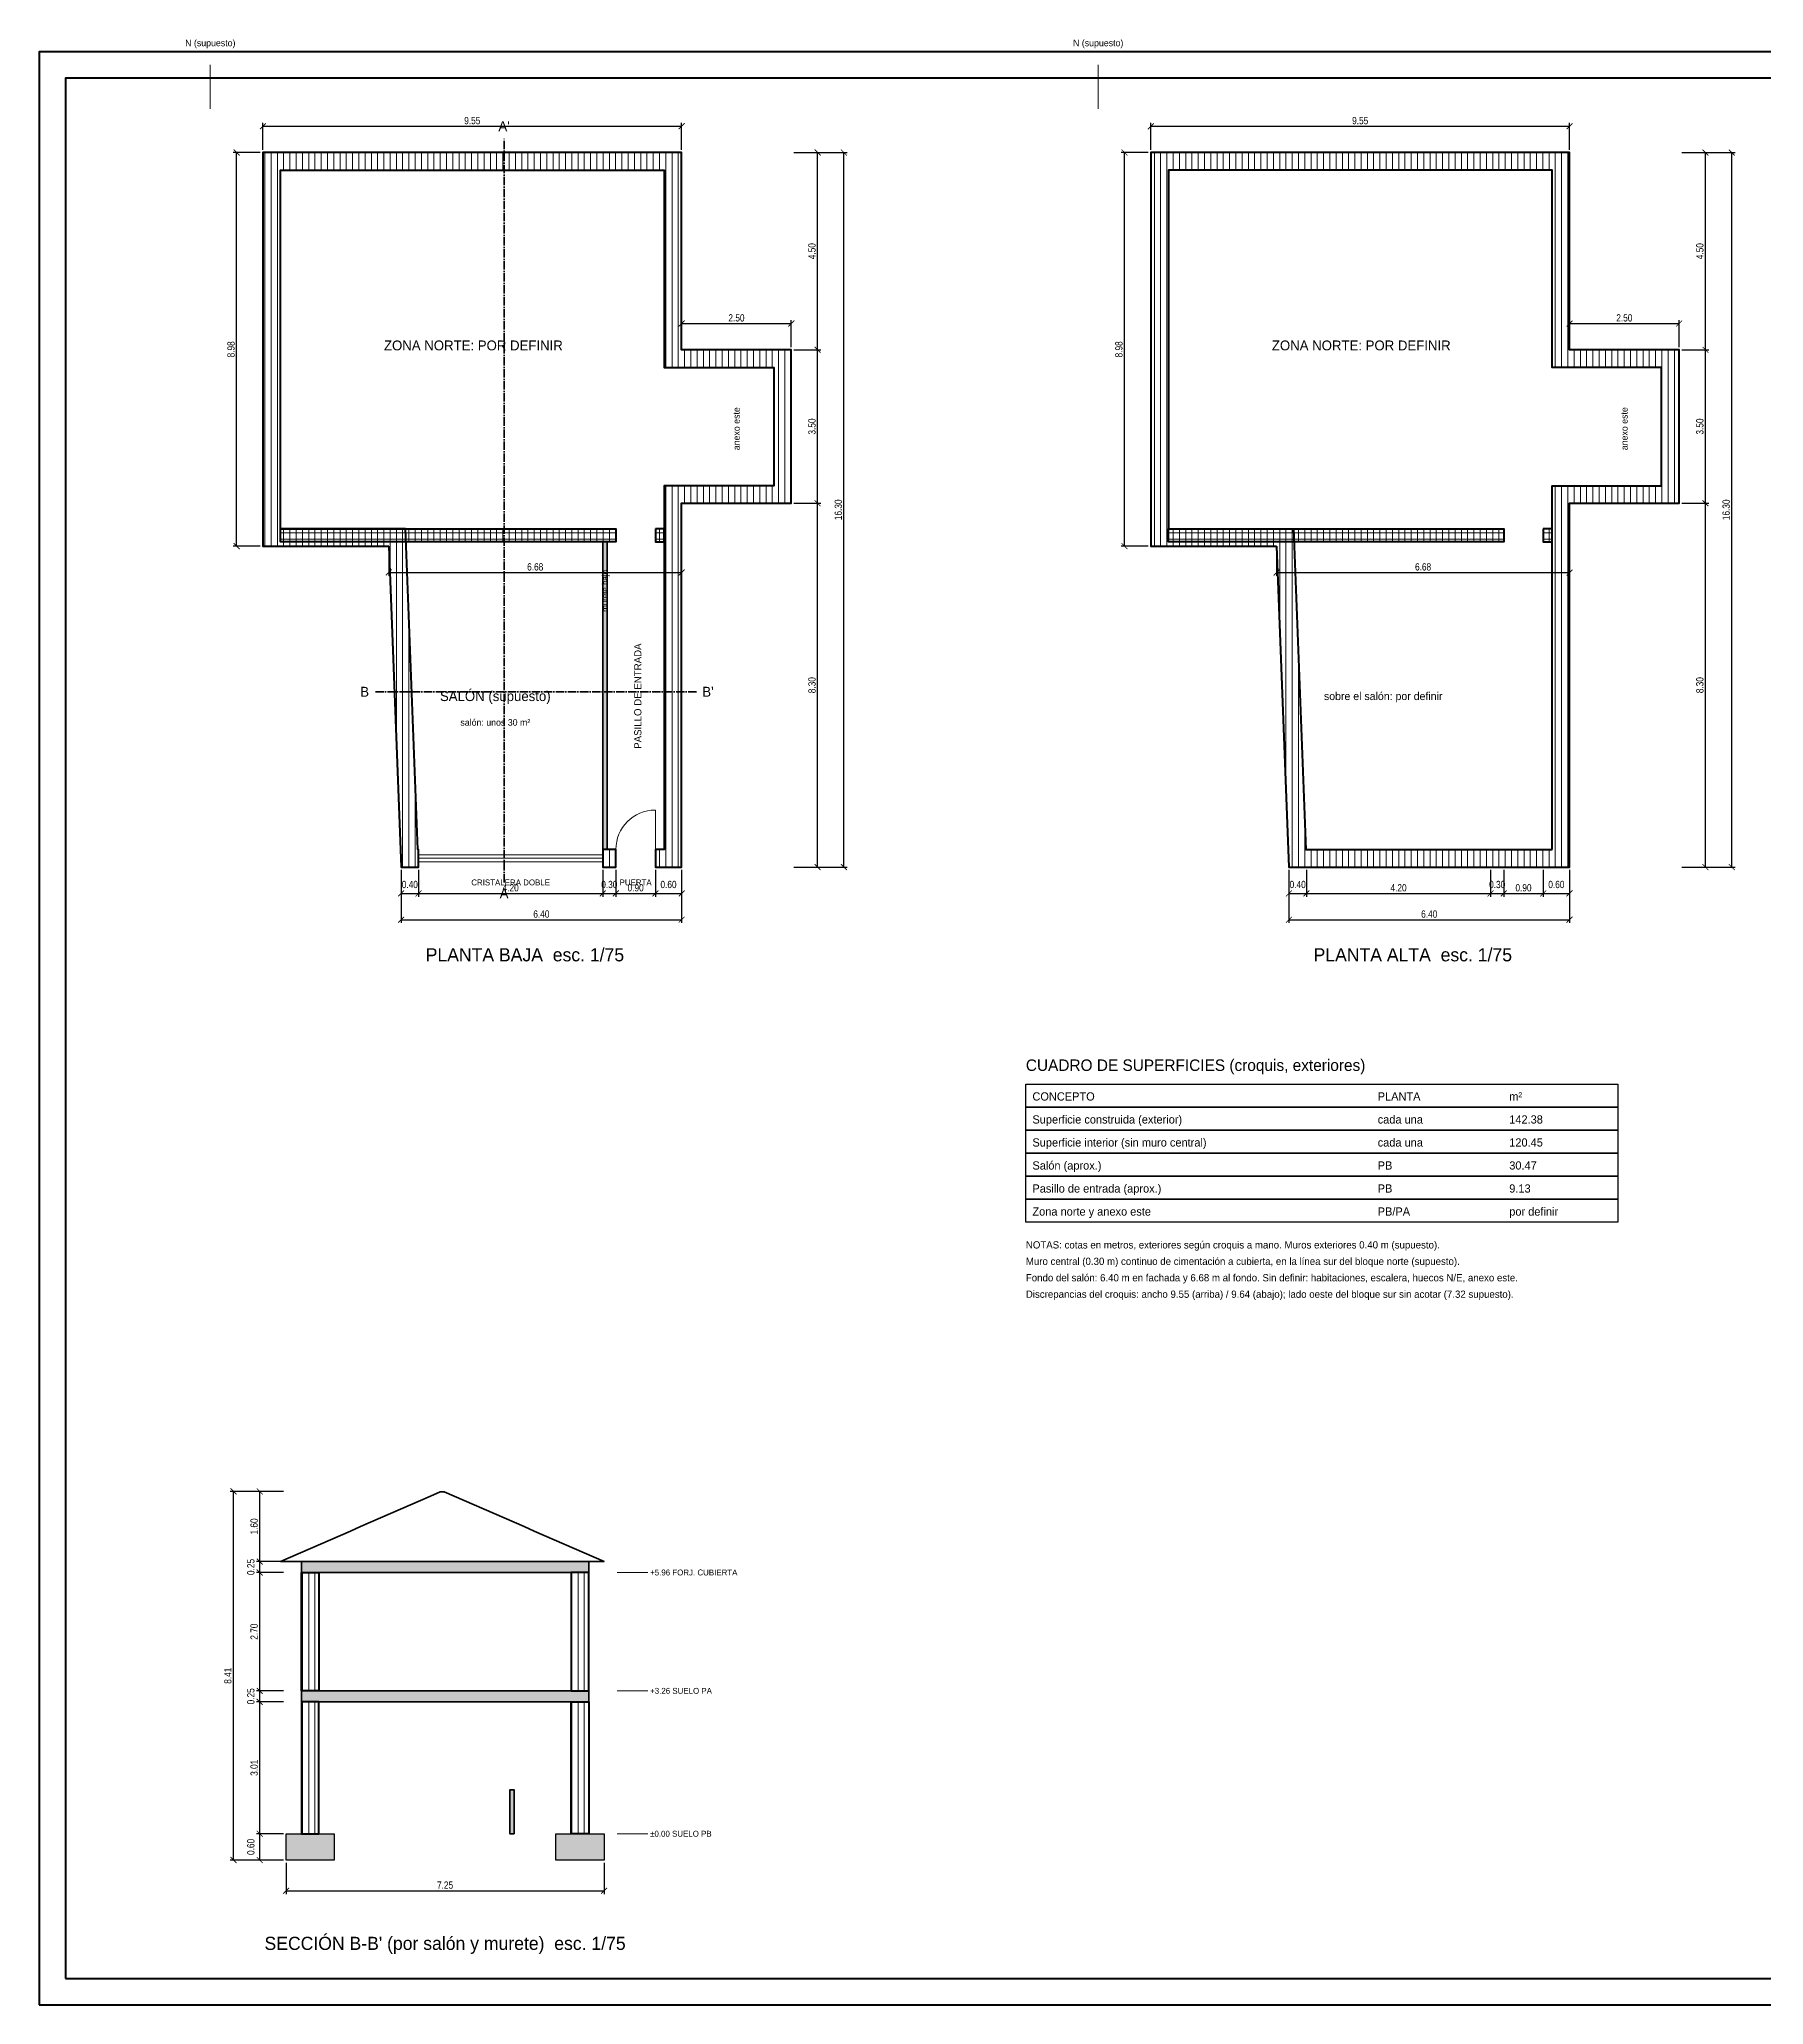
# Model space of a CAD drawing. Header units: millimetres. Extents: x 0 to 871, y 0 to 598.
# Drawn here: x 0 to 524, y 0 to 598 of the extents above; entities that cross this region are included whole.
import ezdxf
from ezdxf.enums import TextEntityAlignment as Align

# ---------------------------------------------------------------- set-up
doc = ezdxf.new("R2010")
doc.units = ezdxf.units.MM
doc.linetypes.add('DASHDOT', pattern=[3.556, 2.54, -0.508, 0, -0.508])
for name, color, linetype, lineweight in [('CARPINTERIA', 4, 'Continuous', 18), ('cimentacion', 8, 'Continuous', 25), ('CORTES', 1, 'DASHDOT', 35), ('COTAS', 3, 'Continuous', 13), ('cubierta', 6, 'Continuous', 35), ('forjado_cubierta', 5, 'Continuous', 35), ('forjado_PB_PA', 5, 'Continuous', 35), ('HUECOS', 7, 'Continuous', 25), ('MARCO', 7, 'Continuous', 70), ('murete_pasillo', 7, 'Continuous', 35), ('MURO_CENTRAL', 1, 'Continuous', 70), ('muros_PA', 7, 'Continuous', 50), ('muros_PB', 7, 'Continuous', 50), ('RAYADO_FORJADO', 7, 'Continuous', 9), ('RAYADO_MURO', 7, 'Continuous', 9), ('RAYADO_MURO_CENTRAL', 1, 'Continuous', 9), ('RAYADO_OTROS', 8, 'Continuous', 9), ('TABLA', 7, 'Continuous', 25), ('TEXTO', 2, 'Continuous', 13)]:
    doc.layers.add(name, color=color, linetype=linetype, lineweight=lineweight)
doc.styles.add('OpenSansCondensed-Light', font='OpenSansCondensed-Light.ttf')
doc.dimstyles.new('EZDXF', dxfattribs={"dimtxt": 0.25, "dimasz": 0.175, "dimexe": 0.375, "dimexo": 0.125, "dimgap": 0.1, "dimtad": 1, "dimlfac": 100, "dimzin": 12, "dimdsep": 46, "dimtxsty": 'OpenSansCondensed-Light', "dimblk": 'ARCHTICK', "dimcen": 2.5, "dimazin": 3, "dimtfac": 0.5, "dimtmove": 2, "dimatfit": 3})

# ---------------------------------------------------------------- blocks, each defined once
blk = doc.blocks.new('_ARCHTICK')
at = {"color": 0, "linetype": 'BYBLOCK', "const_width": 0.15}
blk.add_lwpolyline([(-0.5, -0.5), (0.5, 0.5)], dxfattribs=at)

msp = doc.modelspace()

# ---------------------------------------------------------------- hatches: boundary and pattern name
at = {"layer": 'RAYADO_FORJADO'}
h = msp.add_hatch(color=7, dxfattribs=at)
h.dxf.hatch_style = 1
h.paths.add_polyline_path([(167.07623, 134.79), (79.70283, 134.79), (79.70283, 131.45667), (167.07623, 131.45667)])
h = msp.add_hatch(color=7, dxfattribs=at)
h.dxf.hatch_style = 1
h.paths.add_polyline_path([(167.07623, 95.45667), (79.70283, 95.45667), (79.70283, 92.12333), (167.07623, 92.12333)])
at = {"layer": 'RAYADO_MURO'}
h = msp.add_hatch(dxfattribs=at)
h.set_pattern_fill('ANSI31', scale=0.6, angle=45)
h.paths.add_polyline_path([(106.26667, 443.6), (110, 346), (115.33333, 346), (115.33333, 351.33333), (115.13323, 351.33333), (111.39989, 448.93333), (73.33333, 448.93333), (73.33333, 558), (190, 558), (190, 498), (223.33333, 498), (223.33333, 462), (190, 462), (190, 351.33333), (187.33333, 351.33333), (187.33333, 346), (195.33333, 346), (195.33333, 456.66667), (228.66667, 456.66667), (228.66667, 503.33333), (195.33333, 503.33333), (195.33333, 563.33333), (68, 563.33333), (68, 443.6)])
h = msp.add_hatch(dxfattribs=at)
h.set_pattern_fill('ANSI31', scale=0.6, angle=45)
h.paths.add_polyline_path([(376.26667, 443.6), (380, 346), (465.33333, 346), (465.33333, 456.66667), (498.66667, 456.66667), (498.66667, 503.33333), (465.33333, 503.33333), (465.33333, 563.33333), (338, 563.33333), (338, 443.6)])
h.paths.add_polyline_path([(460, 351.33333), (460, 462), (493.33333, 462), (493.33333, 498), (460, 498), (460, 558), (343.33333, 558), (343.33333, 448.93333), (381.39989, 448.93333), (385.13323, 351.33333)])
h = msp.add_hatch(dxfattribs=at)
h.set_pattern_fill('ANSI31', scale=0.6, angle=45)
h.paths.add_polyline_path([(171.33333, 351.33333), (171.33333, 346), (175.33333, 346), (175.33333, 351.33333)])
h = msp.add_hatch(dxfattribs=at)
h.set_pattern_fill('ANSI31', scale=0.6, angle=45)
h.paths.add_polyline_path([(85.04006, 95.45667), (79.70283, 95.45667), (79.70283, 131.45667), (85.04006, 131.45667)])
h = msp.add_hatch(dxfattribs=at)
h.set_pattern_fill('ANSI31', scale=0.6, angle=45)
h.paths.add_polyline_path([(167.07623, 131.45667), (161.7429, 131.45667), (161.7429, 95.45667), (167.07623, 95.45667)])
h = msp.add_hatch(dxfattribs=at)
h.set_pattern_fill('ANSI31', scale=0.6, angle=45)
h.paths.add_polyline_path([(85.04006, 51.99), (85.04006, 92.12333), (79.70283, 92.12333), (79.70283, 51.99)])
h = msp.add_hatch(dxfattribs=at)
h.set_pattern_fill('ANSI31', scale=0.6, angle=45)
h.paths.add_polyline_path([(167.07623, 92.12333), (167.07623, 51.99), (161.7429, 51.99), (161.7429, 92.12333)])
at = {"layer": 'RAYADO_MURO_CENTRAL'}
h = msp.add_hatch(dxfattribs=at)
h.set_pattern_fill('ANSI37', scale=0.6, angle=45)
h.paths.add_polyline_path([(73.33333, 448.93333), (175.33333, 448.93333), (175.33333, 444.93333), (73.33333, 444.93333)])
h = msp.add_hatch(dxfattribs=at)
h.set_pattern_fill('ANSI37', scale=0.6, angle=45)
h.paths.add_polyline_path([(187.33333, 448.93333), (187.33333, 444.93333), (190, 444.93333), (190, 448.93333)])
h = msp.add_hatch(dxfattribs=at)
h.set_pattern_fill('ANSI37', scale=0.6, angle=45)
h.paths.add_polyline_path([(343.33333, 448.93333), (445.33333, 448.93333), (445.33333, 444.93333), (343.33333, 444.93333)])
h = msp.add_hatch(dxfattribs=at)
h.set_pattern_fill('ANSI37', scale=0.6, angle=45)
h.paths.add_polyline_path([(457.33333, 448.93333), (457.33333, 444.93333), (460, 444.93333), (460, 448.93333)])
at = {"layer": 'RAYADO_OTROS'}
h = msp.add_hatch(color=7, dxfattribs=at)
h.dxf.hatch_style = 1
h.paths.add_polyline_path([(171.33333, 444.93333), (172.66667, 444.93333), (172.66667, 351.33333), (171.33333, 351.33333)])
h = msp.add_hatch(color=7, dxfattribs=at)
h.dxf.hatch_style = 1
h.paths.add_polyline_path([(144.40957, 51.99), (143.07623, 51.99), (143.07623, 65.32333), (144.40957, 65.32333)])
h = msp.add_hatch(color=8, dxfattribs=at)
h.dxf.hatch_style = 1
h.paths.add_polyline_path([(89.71014, 43.99), (75.03275, 43.99), (75.03275, 51.99), (89.71014, 51.99)])
h = msp.add_hatch(color=8, dxfattribs=at)
h.dxf.hatch_style = 1
h.paths.add_polyline_path([(171.7429, 51.99), (171.7429, 43.99), (157.07623, 43.99), (157.07623, 51.99)])

# ---------------------------------------------------------------- linework, layer by layer
at = {"layer": 'CARPINTERIA'}
for p, q in [((187.33333, 351.33333), (187.33333, 363.33333)), ((115.33333, 349.73333), (171.33333, 349.73333)), ((115.33333, 348.66667), (171.33333, 348.66667)), ((115.33333, 347.6), (171.33333, 347.6))]:
    msp.add_line(p, q, dxfattribs=at)
msp.add_arc((187.33333, 351.33333), 12, 90, 180, dxfattribs=at)
at = {"layer": 'cimentacion'}
for points in [[(89.71014, 43.99), (75.03275, 43.99), (75.03275, 51.99), (89.71014, 51.99)], [(171.7429, 51.99), (171.7429, 43.99), (157.07623, 43.99), (157.07623, 51.99)]]:
    msp.add_lwpolyline(points, close=True, dxfattribs=at)
at = {"layer": 'CORTES'}
for p, q in [((141.33333, 341.33333), (141.33333, 568)), ((102.26667, 399.33333), (200, 399.33333))]:
    msp.add_line(p, q, dxfattribs=at)
at = {"layer": 'COTAS'}
for p, q in [((52, 576.66667), (52, 590)), ((322, 576.66667), (322, 590)), ((175.7429, 131.45667), (185.07623, 131.45667)), ((175.7429, 95.45667), (185.07623, 95.45667)), ((175.7429, 51.99), (185.07623, 51.99))]:
    msp.add_line(p, q, dxfattribs=at)
at = {"layer": 'cubierta'}
msp.add_lwpolyline([(73.3429, 134.79), (171.7429, 134.79), (168.70529, 136.11611), (165.66767, 137.44221), (162.63006, 138.76832), (159.59245, 140.09443), (156.55484, 141.42053), (153.51722, 142.74664), (150.47961, 144.07275), (147.442, 145.39885), (144.40438, 146.72496), (141.36677, 148.05107), (138.32916, 149.37717), (135.29154, 150.70328), (132.25393, 152.02939), (129.21632, 153.35549), (126.17871, 154.6816), (123.14109, 156.00771), (123.06632, 156.00771), (122.99154, 156.00771), (122.91677, 156.00771), (122.842, 156.00771), (122.76722, 156.00771), (122.69245, 156.00771), (122.61767, 156.00771), (122.5429, 156.00771), (122.46813, 156.00771), (122.39335, 156.00771), (122.31858, 156.00771), (122.2438, 156.00771), (122.16903, 156.00771), (122.09426, 156.00771), (122.01948, 156.00771), (121.94471, 156.00771), (118.90709, 154.6816), (115.86948, 153.35549), (112.83187, 152.02939), (109.79426, 150.70328), (106.75664, 149.37717), (103.71903, 148.05107), (100.68142, 146.72496), (97.6438, 145.39885), (94.60619, 144.07275), (91.56858, 142.74664), (88.53096, 141.42053), (85.49335, 140.09443), (82.45574, 138.76832), (79.41813, 137.44221), (76.38051, 136.11611)], close=True, dxfattribs=at)
at = {"layer": 'forjado_cubierta'}
msp.add_lwpolyline([(167.07623, 134.79), (79.70283, 134.79), (79.70283, 131.45667), (167.07623, 131.45667)], close=True, dxfattribs=at)
at = {"layer": 'forjado_PB_PA'}
msp.add_lwpolyline([(167.07623, 95.45667), (79.70283, 95.45667), (79.70283, 92.12333), (167.07623, 92.12333)], close=True, dxfattribs=at)
at = {"layer": 'HUECOS'}
for p, q in [((175.33333, 444.93333), (175.33333, 448.93333)), ((187.33333, 444.93333), (187.33333, 448.93333)), ((115.33333, 346), (115.33333, 351.33333)), ((171.33333, 346), (171.33333, 351.33333)), ((175.33333, 346), (175.33333, 351.33333)), ((187.33333, 346), (187.33333, 351.33333))]:
    msp.add_line(p, q, dxfattribs=at)
at = {"layer": 'MARCO'}
for points in [[(0, 0), (841, 0), (841, 594), (0, 594)], [(8, 8), (833, 8), (833, 586), (8, 586)]]:
    msp.add_lwpolyline(points, close=True, dxfattribs=at)
at = {"layer": 'murete_pasillo'}
for points in [[(171.33333, 444.93333), (172.66667, 444.93333), (172.66667, 351.33333), (171.33333, 351.33333)], [(144.40957, 51.99), (143.07623, 51.99), (143.07623, 65.32333), (144.40957, 65.32333)]]:
    msp.add_lwpolyline(points, close=True, dxfattribs=at)
at = {"layer": 'MURO_CENTRAL'}
for points in [[(73.33333, 448.93333), (175.33333, 448.93333), (175.33333, 444.93333), (73.33333, 444.93333)], [(187.33333, 448.93333), (187.33333, 444.93333), (190, 444.93333), (190, 448.93333)], [(343.33333, 448.93333), (445.33333, 448.93333), (445.33333, 444.93333), (343.33333, 444.93333)], [(457.33333, 448.93333), (457.33333, 444.93333), (460, 444.93333), (460, 448.93333)]]:
    msp.add_lwpolyline(points, close=True, dxfattribs=at)
at = {"layer": 'muros_PA'}
for points in [[(376.26667, 443.6), (380, 346), (465.33333, 346), (465.33333, 456.66667), (498.66667, 456.66667), (498.66667, 503.33333), (465.33333, 503.33333), (465.33333, 563.33333), (338, 563.33333), (338, 443.6)], [(460, 351.33333), (460, 462), (493.33333, 462), (493.33333, 498), (460, 498), (460, 558), (343.33333, 558), (343.33333, 448.93333), (381.39989, 448.93333), (385.13323, 351.33333)], [(85.04006, 95.45667), (79.70283, 95.45667), (79.70283, 131.45667), (85.04006, 131.45667)], [(167.07623, 131.45667), (161.7429, 131.45667), (161.7429, 95.45667), (167.07623, 95.45667)]]:
    msp.add_lwpolyline(points, close=True, dxfattribs=at)
at = {"layer": 'muros_PB'}
for points in [[(106.26667, 443.6), (110, 346), (115.33333, 346), (115.33333, 351.33333), (115.13323, 351.33333), (111.39989, 448.93333), (73.33333, 448.93333), (73.33333, 558), (190, 558), (190, 498), (223.33333, 498), (223.33333, 462), (190, 462), (190, 351.33333), (187.33333, 351.33333), (187.33333, 346), (195.33333, 346), (195.33333, 456.66667), (228.66667, 456.66667), (228.66667, 503.33333), (195.33333, 503.33333), (195.33333, 563.33333), (68, 563.33333), (68, 443.6)], [(171.33333, 351.33333), (171.33333, 346), (175.33333, 346), (175.33333, 351.33333)], [(85.04006, 51.99), (85.04006, 92.12333), (79.70283, 92.12333), (79.70283, 51.99)], [(167.07623, 92.12333), (167.07623, 51.99), (161.7429, 51.99), (161.7429, 92.12333)]]:
    msp.add_lwpolyline(points, close=True, dxfattribs=at)
at = {"layer": 'TABLA'}
for points in [[(300, 280), (480, 280), (480, 273), (300, 273)], [(300, 273), (480, 273), (480, 266), (300, 266)], [(300, 266), (480, 266), (480, 259), (300, 259)], [(300, 259), (480, 259), (480, 252), (300, 252)], [(300, 252), (480, 252), (480, 245), (300, 245)], [(300, 245), (480, 245), (480, 238), (300, 238)]]:
    msp.add_lwpolyline(points, close=True, dxfattribs=at)

# ---------------------------------------------------------------- texts
at = {"layer": 'CORTES'}
for s, p in [("A'", (141.33333, 571.33333)), ('B', (98.93333, 399.33333)), ("B'", (203.33333, 399.33333)), ('A', (141.33333, 338))]:
    msp.add_text(s, height=3, dxfattribs=at).set_placement(p, align=Align.MIDDLE_CENTER)
at = {"layer": 'TEXTO'}
for s, height, p in [('N (supuesto)', 2, (52, 596.66667)), ('N (supuesto)', 2, (322, 596.66667)), ('ZONA NORTE: POR DEFINIR', 3, (132, 504.66667)), ('ZONA NORTE: POR DEFINIR', 3, (402, 504.66667)), ('SALÓN (supuesto)', 3, (138.66667, 398)), ('sobre el salón: por definir', 2.4, (408.66667, 398)), ('salón: unos 30 m²', 2, (138.66667, 390)), ('CRISTALERA DOBLE', 1.8, (143.33333, 341.33333)), ('PUERTA', 1.8, (181.33333, 341.33333)), ('PLANTA BAJA  esc. 1/75', 4, (147.66667, 319.33333)), ('PLANTA ALTA  esc. 1/75', 4, (417.66667, 319.33333)), ("SECCIÓN B-B' (por salón y murete)  esc. 1/75", 4, (123.38782, 18.65667))]:
    msp.add_text(s, height=height, dxfattribs=at).set_placement(p, align=Align.MIDDLE_CENTER)
for s, height, p in [('anexo este', 2, (212, 479.33333)), ('anexo este', 2, (482, 479.33333)), ('murete bajo', 1.8, (172, 430)), ('PASILLO DE ENTRADA', 2.2, (182, 398))]:
    msp.add_text(s, height=height, rotation=90, dxfattribs=at).set_placement(p, align=Align.MIDDLE_CENTER)
for s, height, p in [('CUADRO DE SUPERFICIES (croquis, exteriores)', 3.5, (300, 284)), ('CONCEPTO', 2.5, (302, 275)), ('PLANTA', 2.5, (407, 275)), ('m²', 2.5, (447, 275)), ('Superficie construida (exterior)', 2.5, (302, 268)), ('cada una', 2.5, (407, 268)), ('142.38', 2.5, (447, 268)), ('Superficie interior (sin muro central)', 2.5, (302, 261)), ('cada una', 2.5, (407, 261)), ('120.45', 2.5, (447, 261)), ('Salón (aprox.)', 2.5, (302, 254)), ('PB', 2.5, (407, 254)), ('30.47', 2.5, (447, 254)), ('Pasillo de entrada (aprox.)', 2.5, (302, 247)), ('PB', 2.5, (407, 247)), ('9.13', 2.5, (447, 247)), ('Zona norte y anexo este', 2.5, (302, 240)), ('PB/PA', 2.5, (407, 240)), ('por definir', 2.5, (447, 240)), ('NOTAS: cotas en metros, exteriores según croquis a mano. Muros exteriores 0.40 m (supuesto).', 2.2, (300, 230)), ('Muro central (0.30 m) continuo de cimentación a cubierta, en la línea sur del bloque norte (supuesto).', 2.2, (300, 225)), ('Fondo del salón: 6.40 m en fachada y 6.68 m al fondo. Sin definir: habitaciones, escalera, huecos N/E, anexo este.', 2.2, (300, 220)), ('Discrepancias del croquis: ancho 9.55 (arriba) / 9.64 (abajo); lado oeste del bloque sur sin acotar (7.32 supuesto).', 2.2, (300, 215))]:
    msp.add_text(s, height=height, dxfattribs=at).set_placement(p)
for s, p in [('+5.96 FORJ. CUBIERTA', (185.7429, 131.45667)), ('+3.26 SUELO PA', (185.7429, 95.45667)), ('±0.00 SUELO PB', (185.7429, 51.99))]:
    msp.add_text(s, height=1.8, dxfattribs=at).set_placement(p, align=Align.MIDDLE_LEFT)

# ---------------------------------------------------------------- dimensions: what is measured, and where the dimension line sits
at = {"layer": 'COTAS'}
for base, p1, p2, text in [((68, 571.33333), (68, 563.33333), (195.33333, 563.33333), '9.55'), ((338, 571.33333), (338, 563.33333), (465.33333, 563.33333), '9.55'), ((195.33333, 511.33333), (195.33333, 503.33333), (228.66667, 503.33333), '2.50'), ((465.33333, 511.33333), (465.33333, 503.33333), (498.66667, 503.33333), '2.50'), ((106.26667, 435.6), (106.26667, 443.6), (195.33333, 443.6), '6.68'), ((376.26667, 435.6), (376.26667, 443.6), (465.33333, 443.6), '6.68'), ((110, 338), (110, 346), (115.33333, 346), '0.40'), ((110, 330), (110, 346), (195.33333, 346), '6.40'), ((115.33333, 338), (115.33333, 346), (171.33333, 346), '4.20'), ((171.33333, 338), (171.33333, 346), (175.33333, 346), '0.30'), ((175.33333, 338), (175.33333, 346), (187.33333, 346), '0.90'), ((187.33333, 338), (187.33333, 346), (195.33333, 346), '0.60'), ((380, 338), (380, 346), (385.33333, 346), '0.40'), ((380, 330), (380, 346), (465.33333, 346), '6.40'), ((385.33333, 338), (385.33333, 346), (441.33333, 346), '4.20'), ((441.33333, 338), (441.33333, 346), (445.33333, 346), '0.30'), ((445.33333, 338), (445.33333, 346), (457.33333, 346), '0.90'), ((457.33333, 338), (457.33333, 346), (465.33333, 346), '0.60'), ((75.03275, 34.65667), (75.03275, 43.99), (171.7429, 43.99), '7.25')]:
    msp.add_linear_dim(base=base, p1=p1, p2=p2, text=text, dimstyle='EZDXF', override={"dimtxt": 2.2, "dimasz": 1.8, "dimexe": 1, "dimexo": 0.8, "dimgap": 0.6, "dimtad": 1, "dimclrt": 3}, dxfattribs=at).render()
for base, p1, p2, text in [((60, 443.6), (68, 443.6), (68, 563.33333), '8.98'), ((236.66667, 503.33333), (228.66667, 503.33333), (228.66667, 563.33333), '4.50'), ((244.66667, 346), (228.66667, 346), (228.66667, 563.33333), '16.30'), ((330, 443.6), (338, 443.6), (338, 563.33333), '8.98'), ((506.66667, 503.33333), (498.66667, 503.33333), (498.66667, 563.33333), '4.50'), ((514.66667, 346), (498.66667, 346), (498.66667, 563.33333), '16.30'), ((236.66667, 456.66667), (228.66667, 456.66667), (228.66667, 503.33333), '3.50'), ((506.66667, 456.66667), (498.66667, 456.66667), (498.66667, 503.33333), '3.50'), ((236.66667, 346), (228.66667, 346), (228.66667, 456.66667), '8.30'), ((506.66667, 346), (498.66667, 346), (498.66667, 456.66667), '8.30'), ((59.03275, 43.99), (75.03275, 43.99), (75.03275, 156.12333), '8.41'), ((67.03275, 134.79), (75.03275, 134.79), (75.03275, 156.12333), '1.60'), ((67.03275, 131.45667), (75.03275, 131.45667), (75.03275, 134.79), '0.25'), ((67.03275, 95.45667), (75.03275, 95.45667), (75.03275, 131.45667), '2.70'), ((67.03275, 92.12333), (75.03275, 92.12333), (75.03275, 95.45667), '0.25'), ((67.03275, 51.99), (75.03275, 51.99), (75.03275, 92.12333), '3.01'), ((67.03275, 43.99), (75.03275, 43.99), (75.03275, 51.99), '0.60')]:
    msp.add_linear_dim(base=base, p1=p1, p2=p2, angle=90, text=text, dimstyle='EZDXF', override={"dimtxt": 2.2, "dimasz": 1.8, "dimexe": 1, "dimexo": 0.8, "dimgap": 0.6, "dimtad": 1, "dimclrt": 3}, dxfattribs=at).render()

doc.saveas('drawing.dxf')
